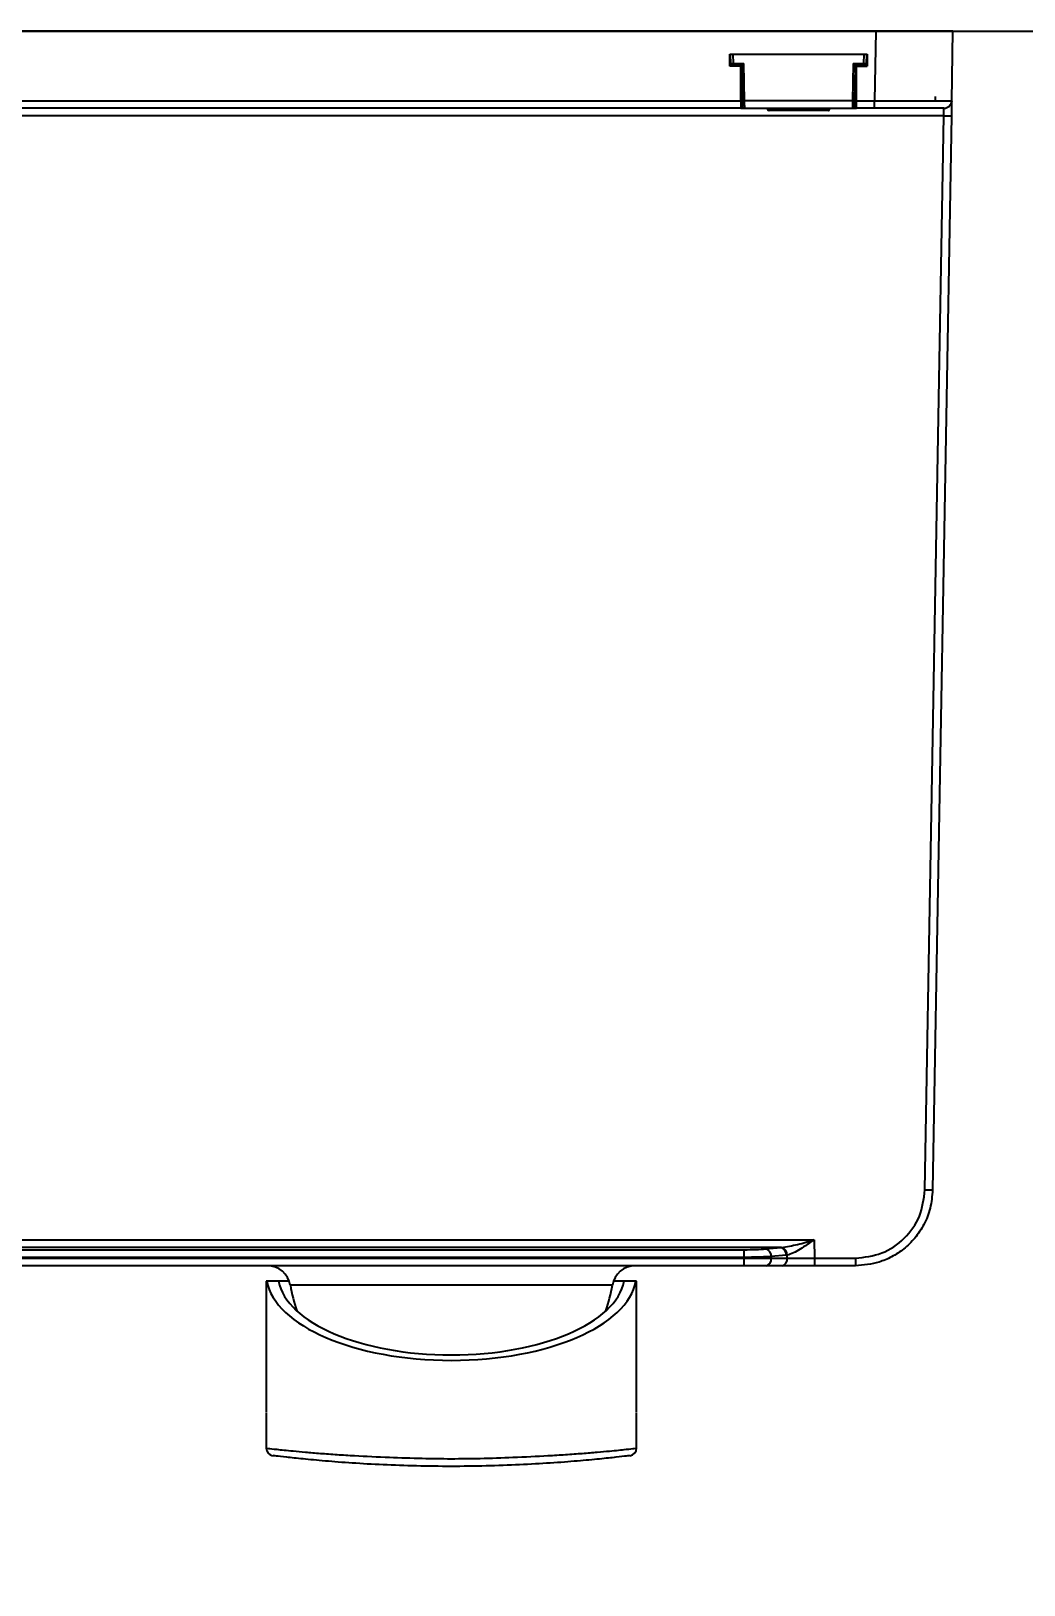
# Model space of a CAD drawing. Extents: x -2463 to 697, y 0 to 2315.
# Drawn here: x -1583.6 to -1454.9, y 1923 to 2124.3 of the extents above; entities that cross this region are included whole.
import ezdxf

# ---------------------------------------------------------------- set-up
doc = ezdxf.new("R2010")
doc.units = 0
doc.header["$LTSCALE"] = 10
doc.header["$MEASUREMENT"] = 0
doc.header["$PDMODE"] = 3
doc.header["$PDSIZE"] = -10
doc.layers.get('0').update_dxf_attribs({"linetype": 'CONTINUOUS'})
doc.layers.get('DEFPOINTS').update_dxf_attribs({"linetype": 'CONTINUOUS'})
doc.styles.add('Daelim Dimension', font='NanumGothic.ttf')
doc.dimstyles.new('DEFAULT', dxfattribs={"dimscale": 2, "dimtxt": 2, "dimasz": 2, "dimexe": 0, "dimexo": 2, "dimgap": 1, "dimtad": 1, "dimdec": 1, "dimzin": 9, "dimdsep": 46, "dimtxsty": 'Daelim Dimension', "dimcen": 0.5, "dimclrd": 252, "dimclre": 252, "dimclrt": 3, "dimadec": 1, "dimazin": 0, "dimtfac": 1, "dimtdec": 1, "dimtix": 1, "dimtmove": 0, "dimatfit": 3, "dimfxl": 1, "dimtolj": 1, "dimtzin": 1, "dimlwd": 9, "dimlwe": 9, "dimarcsym": 0})

# ---------------------------------------------------------------- blocks, each defined once
blk = doc.blocks.new('*D39')
at = {"color": 5, "lineweight": 9, "ltscale": 0.5, "transparency": 16777216}
for p, q in [((-1460.14, 2124.32), (-1344.13, 2124.32)), ((-1346.13, 2116.32), (-1346.13, 1587.5)), ((-1685.17, 1579.5), (-1344.13, 1579.5))]:
    blk.add_line(p, q, dxfattribs=at)
at = {"color": 5, "ltscale": 0.5, "transparency": 16777216}
for points in [[(-1347.47, 2116.32), (-1344.8, 2116.32), (-1346.13, 2124.32)], [(-1347.47, 1587.5), (-1344.8, 1587.5), (-1346.13, 1579.5)]]:
    blk.add_solid(points, dxfattribs=at)
at = {"layer": 'DEFPOINTS', "color": 0, "ltscale": 0.5, "transparency": 16777216}
for p in [(-1464.14, 2124.32), (-1689.17, 1579.5), (-1346.13, 1579.5)]:
    blk.add_point(p, dxfattribs=at)
at = {"color": 7, "ltscale": 0.5, "transparency": 16777216, "insert": (-1358.91, 1851.91), "char_height": 20, "attachment_point": 5, "rotation": 90, "style": 'Daelim Dimension'}
blk.add_mtext('\\A1;545', dxfattribs=at)

msp = doc.modelspace()

# ---------------------------------------------------------------- linework, layer by layer
at = {"ltscale": 0.5}
msp.add_line((-1980.13, 2124.32), (-500.29, 2124.32), dxfattribs=at)
at = {"color": 7, "linetype": 'Continuous', "lineweight": 25}
for p, q in [((-1474.13, 2124.32), (-1663.5, 2124.32)), ((-1474.13, 2124.32), (-1474.29, 2115.3)), ((-1464.14, 2124.32), (-1474.13, 2124.32)), ((-1464.29, 2115.3), (-1464.14, 2124.32)), ((-1493.04, 2121.32), (-1475.24, 2121.32)), ((-1493.04, 2119.77), (-1493.04, 2121.32)), ((-1492.91, 2120.11), (-1492.94, 2121.32)), ((-1492.64, 2121.32), (-1492.61, 2120.11)), ((-1492.64, 2121.32), (-1475.64, 2121.32)), ((-1475.66, 2120.11), (-1475.64, 2121.32)), ((-1475.34, 2121.32), (-1475.36, 2120.11)), ((-1475.24, 2121.32), (-1475.24, 2119.77)), ((-1491.64, 2119.77), (-1493.04, 2119.77)), ((-1492.61, 2120.11), (-1491.21, 2120.11)), ((-1492.61, 2119.82), (-1492.61, 2120.11)), ((-1491.51, 2119.82), (-1492.61, 2119.82)), ((-1492.04, 2119.77), (-1492.04, 2119.82)), ((-1491.64, 2119.82), (-1491.64, 2119.77)), ((-1491.64, 2115.3), (-1491.64, 2119.77)), ((-1491.51, 2119.82), (-1491.43, 2115.3)), ((-1491.13, 2115.3), (-1491.21, 2120.11)), ((-1477.06, 2120.11), (-1477.14, 2115.3)), ((-1477.06, 2120.11), (-1475.66, 2120.11)), ((-1476.84, 2115.3), (-1476.76, 2119.82)), ((-1475.66, 2119.82), (-1476.76, 2119.82)), ((-1476.64, 2119.82), (-1476.64, 2119.77)), ((-1476.64, 2115.3), (-1476.64, 2119.77)), ((-1476.64, 2119.77), (-1475.24, 2119.77)), ((-1476.24, 2119.82), (-1476.24, 2119.77)), ((-1475.66, 2120.11), (-1475.66, 2119.82)), ((-1631.39, 2115.3), (-1491.64, 2115.3)), ((-1491.64, 2114.32), (-1630.72, 2114.32)), ((-1491.64, 2115.3), (-1491.64, 2114.32)), ((-1491.64, 2114.32), (-1491.12, 2114.32)), ((-1477.14, 2115.3), (-1491.13, 2115.3)), ((-1491.12, 2114.32), (-1477.15, 2114.32)), ((-1488.16, 2114.32), (-1488.16, 2114.22)), ((-1488.14, 2114.22), (-1488.14, 2114.32)), ((-1487.74, 2114.32), (-1487.74, 2114.22)), ((-1480.54, 2114.22), (-1480.54, 2114.32)), ((-1480.14, 2114.32), (-1480.14, 2114.22)), ((-1480.11, 2114.22), (-1480.11, 2114.32)), ((-1477.15, 2114.36), (-1477.15, 2114.32)), ((-1477.15, 2114.32), (-1476.64, 2114.32)), ((-1476.64, 2115.3), (-1474.29, 2115.3)), ((-1476.64, 2114.32), (-1476.64, 2115.3)), ((-1474.29, 2114.32), (-1476.64, 2114.32)), ((-1474.29, 2114.32), (-1474.29, 2115.3)), ((-1465.33, 2113.34), (-1630.06, 2113.34)), ((-1488.16, 2114.22), (-1488.14, 2114.22)), ((-1488.14, 2114.22), (-1487.74, 2114.22)), ((-1487.94, 2114.02), (-1487.96, 2114.02)), ((-1487.74, 2114.02), (-1487.94, 2114.02)), ((-1487.74, 2114.22), (-1480.54, 2114.22)), ((-1487.74, 2114.02), (-1487.74, 2114.22)), ((-1480.54, 2114.02), (-1487.74, 2114.02)), ((-1480.54, 2114.02), (-1480.54, 2114.22)), ((-1480.54, 2114.22), (-1480.14, 2114.22)), ((-1480.34, 2114.02), (-1480.54, 2114.02)), ((-1480.31, 2114.02), (-1480.34, 2114.02)), ((-1480.14, 2114.22), (-1480.11, 2114.22)), ((-1467.76, 1974.14), (-1465.33, 2113.34)), ((-1464.33, 2113.34), (-1466.76, 1974.14)), ((-1679.64, 1967.69), (-1482.12, 1967.69)), ((-1482.12, 1967.69), (-1482.08, 1965.3)), ((-1486.43, 1966.67), (-1679.64, 1966.67)), ((-1679.64, 1966.4), (-1491.21, 1966.4)), ((-1491.21, 1965.4), (-1679.64, 1965.4)), ((-1679.64, 1965.32), (-1491.21, 1965.32)), ((-1491.21, 1966.4), (-1491.21, 1965.4)), ((-1491.21, 1965.32), (-1491.21, 1965.4)), ((-1491.21, 1965.32), (-1487.67, 1965.32)), ((-1491.21, 1965.32), (-1491.21, 1964.32)), ((-1488.38, 1966.5), (-1486.43, 1966.67)), ((-1485.73, 1965.68), (-1487.67, 1965.51)), ((-1487.67, 1965.51), (-1487.67, 1965.32)), ((-1487.67, 1965.32), (-1485.62, 1965.32)), ((-1485.62, 1965.32), (-1485.62, 1965.69)), ((-1482.08, 1965.3), (-1476.76, 1965.3)), ((-1482.08, 1965.3), (-1482.08, 1964.32)), ((-1476.76, 1965.3), (-1476.76, 1964.32)), ((-1491.21, 1964.32), (-1679.64, 1964.32)), ((-1488.38, 1964.32), (-1491.21, 1964.32)), ((-1486.33, 1964.32), (-1488.38, 1964.32)), ((-1482.08, 1964.32), (-1486.33, 1964.32)), ((-1476.76, 1964.32), (-1482.08, 1964.32)), ((-1553.14, 1962.32), (-1553.14, 1945.34)), ((-1553.05, 1962.32), (-1553.14, 1962.32)), ((-1551.55, 1962.32), (-1553.05, 1962.32)), ((-1550.14, 1962.32), (-1551.55, 1962.32)), ((-1508.26, 1961.82), (-1550.01, 1961.82)), ((-1506.72, 1962.32), (-1508.13, 1962.32)), ((-1505.22, 1962.32), (-1506.72, 1962.32)), ((-1505.14, 1962.32), (-1505.22, 1962.32)), ((-1505.14, 1945.34), (-1505.14, 1962.32)), ((-1553.14, 1945.27), (-1553.14, 1940.7)), ((-1505.14, 1940.7), (-1505.14, 1945.27))]:
    msp.add_line(p, q, dxfattribs=at)
at = {"color": 7, "linetype": 'Continuous', "lineweight": 25, "flags": 128}
for points in [[(-1491.4, 2114.51), (-1491.41, 2114.56), (-1491.42, 2114.61)], [(-1476.87, 2114.51), (-1476.86, 2114.56), (-1476.85, 2114.61)], [(-1466.41, 2115.3), (-1466.4, 2115.59), (-1466.4, 2115.82)], [(-1464.29, 2115.3), (-1464.29, 2115.26), (-1464.3, 2115.15), (-1464.3, 2114.97), (-1464.3, 2114.73), (-1464.31, 2114.43), (-1464.31, 2114.09), (-1464.32, 2113.72), (-1464.33, 2113.34)]]:
    msp.add_lwpolyline(points, dxfattribs=at)
at = {"color": 7, "linetype": 'Continuous', "lineweight": 25}
for centre, radius, start, end in [((-1492.76, 2124.41), 4.3, 268.0021, 271.9979), ((-1492.61, 2120.12), 0.3, 181, 270), ((-1475.51, 2124.41), 4.3, 268.0019, 271.9981), ((-1475.66, 2120.12), 0.3, 270, 359), ((-1491.28, 2119.6), 4.3, 268.0003, 271.9997), ((-1491.12, 2114.62), 0.3, 237.3041, 270), ((-1477.15, 2114.62), 0.3, 270, 302.7005), ((-1476.99, 2119.6), 4.3, 268.0005, 271.9995), ((-1465.29, 2115.32), 1, 270, 359), ((-1487.96, 2114.22), 0.2, 180, 270), ((-1487.94, 2114.22), 0.2, 180, 270), ((-1480.34, 2114.22), 0.2, 270, 0), ((-1480.31, 2114.22), 0.2, 270, 0), ((-1464.83, 2127.66), 14.34, 268.0016, 271.9984), ((-1467.26, 1988.47), 14.33, 268.0009, 271.9991), ((-1488.63, 1965.57), 0.964, 356.0249, 74.7094), ((-1488.56, 1965.19), 0.893, 281.4218, 8.0497), ((-1486.69, 1965.74), 0.964, 356.0258, 74.7085), ((-1486.63, 1965.72), 1.01, 358.3729, 72.6793), ((-1486.5, 1965.19), 0.893, 281.4216, 8.0487), ((-1485.9, 1967.67), 2, 275, 277.9497), ((-1552.97, 1961.32), 3, 9.5283, 90), ((-1505.31, 1961.32), 3, 90, 170.4717), ((-1529.14, 1965.32), 21.16, 189.5283, 198.8906), ((-1529.14, 1965.32), 21.16, 341.1094, 350.4717), ((-1552.14, 1940.7), 1, 180, 263.1109), ((-1506.14, 1940.7), 1, 276.8891, 0)]:
    msp.add_arc(centre, radius, start, end, dxfattribs=at)
for centre, major_axis, ratio, start_param, end_param in [((-1491.21, 2120.12), (0.295, 0.3), 0.008726, 3.150108, 4.70351), ((-1477.06, 2120.12), (-0.295, 0.3), 0.008726, 1.579675, 3.133077), ((-1491.21, 1966.75), (4, 0), 0.087489, 4.712389, 5.497787), ((-1486.61, 1967.67), (2, 0), 0.5, 4.799655, 4.851137), ((-1529.14, 1963.25), (24, 0), 0.466308, 3.225023, 6.199755), ((-1529.14, 1963.25), (22.5, 0), 0.466308, 3.230599, 6.194179)]:
    msp.add_ellipse(centre, major_axis=major_axis, ratio=ratio, start_param=start_param, end_param=end_param, dxfattribs=at)
for points, knots in [([(-1491.43, 2115.3), (-1491.43, 2115.21), (-1491.43, 2115.04), (-1491.42, 2114.8), (-1491.42, 2114.67), (-1491.42, 2114.63), (-1491.42, 2114.61)], [0, 0, 0, 0, 0.255075, 0.500038, 0.74516, 1, 1, 1, 1]), ([(-1491.4, 2114.52), (-1491.39, 2114.49), (-1491.36, 2114.43), (-1491.29, 2114.37), (-1491.21, 2114.34), (-1491.15, 2114.34), (-1491.12, 2114.34)], [0, 0, 0, 0, 0.2491195, 0.5057291, 0.7591093, 1, 1, 1, 1]), ([(-1491.12, 2114.32), (-1491.12, 2114.33), (-1491.12, 2114.36), (-1491.12, 2114.59), (-1491.13, 2114.91), (-1491.13, 2115.17), (-1491.13, 2115.3)], [0, 0, 0, 0, 0.25, 0.5, 0.75, 1, 1, 1, 1]), ([(-1477.14, 2115.3), (-1477.14, 2115.17), (-1477.14, 2114.91), (-1477.15, 2114.59), (-1477.15, 2114.39), (-1477.15, 2114.37), (-1477.15, 2114.36)], [0, 0, 0, 0, 0.286145, 0.572289, 0.858435, 1, 1, 1, 1]), ([(-1477.15, 2114.34), (-1477.12, 2114.34), (-1477.07, 2114.34), (-1476.98, 2114.37), (-1476.91, 2114.43), (-1476.88, 2114.49), (-1476.87, 2114.52)], [0, 0, 0, 0, 0.2408733, 0.4942695, 0.7508837, 1, 1, 1, 1]), ([(-1476.85, 2114.61), (-1476.85, 2114.63), (-1476.85, 2114.67), (-1476.85, 2114.8), (-1476.85, 2115.04), (-1476.84, 2115.21), (-1476.84, 2115.3)], [0, 0, 0, 0, 0.255093, 0.499962, 0.74467, 1, 1, 1, 1]), ([(-1474.29, 2115.3), (-1473.5, 2115.3), (-1471.95, 2115.3), (-1469.79, 2115.3), (-1467.88, 2115.29), (-1466.9, 2115.29), (-1466.41, 2115.3)], [0, 0, 0, 0, 0.259868, 0.513156, 0.759867, 1, 1, 1, 1]), ([(-1465.29, 2114.32), (-1465.43, 2114.32), (-1465.7, 2114.32), (-1467.78, 2114.32), (-1470.75, 2114.32), (-1473.11, 2114.32), (-1474.29, 2114.32)], [0, 0, 0, 0, 0.25001, 0.5, 0.74999, 1, 1, 1, 1]), ([(-1466.41, 2115.3), (-1465.82, 2115.3), (-1464.59, 2115.3), (-1464.39, 2115.3), (-1464.29, 2115.3)], [0, 0, 0, 0, 0.486536, 1, 1, 1, 1]), ([(-1465.33, 2113.34), (-1465.32, 2113.47), (-1465.32, 2113.72), (-1465.31, 2114.05), (-1465.3, 2114.28), (-1465.3, 2114.3), (-1465.29, 2114.32)], [0, 0, 0, 0, 0.25, 0.5, 0.75, 1, 1, 1, 1]), ([(-1476.76, 1965.3), (-1475.59, 1965.43), (-1473.26, 1965.7), (-1470.3, 1967.74), (-1468.21, 1970.65), (-1467.91, 1972.98), (-1467.76, 1974.14)], [0, 0, 0, 0, 0.249983, 0.499975, 0.749982, 1, 1, 1, 1]), ([(-1466.76, 1974.14), (-1466.83, 1973.35), (-1466.96, 1971.8), (-1467.81, 1969.67), (-1469, 1967.89), (-1470.44, 1966.48), (-1472.02, 1965.45), (-1474.1, 1964.55), (-1475.72, 1964.41), (-1476.76, 1964.32)], [0, 0, 0, 0, 0.154007, 0.2997582, 0.4372487, 0.5664718, 0.6874237, 0.8000987, 1, 1, 1, 1]), ([(-1486.33, 1966.68), (-1485.64, 1966.8), (-1484.27, 1967.03), (-1482.84, 1967.47), (-1482.12, 1967.69)], [0, 0, 0, 0, 0.499425, 1, 1, 1, 1]), ([(-1482.12, 1967.69), (-1482.73, 1967.27), (-1483.63, 1966.64), (-1484.81, 1965.92), (-1485.35, 1965.77), (-1485.62, 1965.69)], [0, 0, 0, 0, 0.499546, 0.750229, 1, 1, 1, 1]), ([(-1487.67, 1965.51), (-1487.93, 1965.49), (-1488.43, 1965.46), (-1489.6, 1965.42), (-1490.57, 1965.41), (-1491.21, 1965.4)], [0, 0, 0, 0, 0.260955, 0.514957, 1, 1, 1, 1]), ([(-1485.62, 1965.32), (-1485.37, 1965.32), (-1484.88, 1965.32), (-1484.01, 1965.31), (-1483.06, 1965.31), (-1482.41, 1965.3), (-1482.08, 1965.3)], [0, 0, 0, 0, 0.249999, 0.499998, 0.749999, 1, 1, 1, 1]), ([(-1553.14, 1940.7), (-1553.08, 1940.69), (-1552.96, 1940.67), (-1551.84, 1940.53), (-1550.1, 1940.36), (-1548.06, 1940.17), (-1546.16, 1940.01), (-1544.01, 1939.85), (-1541.08, 1939.67), (-1537.4, 1939.49), (-1533.13, 1939.36), (-1529.17, 1939.3), (-1525.2, 1939.35), (-1520.91, 1939.49), (-1517.22, 1939.67), (-1514.28, 1939.85), (-1512.13, 1940.01), (-1510.22, 1940.17), (-1508.18, 1940.35), (-1506.44, 1940.53), (-1505.32, 1940.67), (-1505.19, 1940.69), (-1505.14, 1940.7)], [0, 0, 0, 0, 0.049549, 0.107689, 0.174423, 0.211072, 0.24988, 0.28855, 0.325093, 0.39171, 0.44986, 0.499547, 0.549404, 0.607721, 0.674502, 0.711126, 0.749876, 0.788741, 0.825441, 0.892251, 0.950436, 1, 1, 1, 1]), ([(-1506.02, 1939.71), (-1506.1, 1939.7), (-1506.28, 1939.68), (-1507.69, 1939.51), (-1509.82, 1939.28), (-1512.72, 1939.01), (-1516.23, 1938.74), (-1520.25, 1938.51), (-1524.62, 1938.36), (-1529.16, 1938.3), (-1533.7, 1938.36), (-1538.04, 1938.51), (-1542.06, 1938.74), (-1545.57, 1939.01), (-1548.48, 1939.29), (-1550.61, 1939.52), (-1552, 1939.68), (-1552.17, 1939.7), (-1552.26, 1939.71)], [0, 0, 0, 0, 0.062284, 0.12535, 0.187982, 0.250039, 0.312471, 0.374944, 0.437678, 0.500404, 0.56282, 0.625256, 0.687698, 0.750112, 0.812623, 0.875005, 0.937544, 1, 1, 1, 1])]:
    msp.add_open_spline(points, degree=3, knots=knots, dxfattribs=at)

# ---------------------------------------------------------------- dimensions: what is measured, and where the dimension line sits
at = {"color": 5, "ltscale": 0.5}
dim = msp.add_linear_dim(base=(-1346.13, 1579.5), p1=(-1464.14, 2124.32), p2=(-1689.17, 1579.5), angle=90, dimstyle='DEFAULT', override={"dimtxt": 10, "dimasz": 4, "dimexe": 1, "dimdec": 0, "dimclrd": 5, "dimclre": 5, "dimclrt": 7}, dxfattribs=at)
dim.commit()
dim.dimension.update_dxf_attribs({"geometry": '*D39', "text_midpoint": (-1358.91, 1851.91)})

doc.saveas('drawing.dxf')
